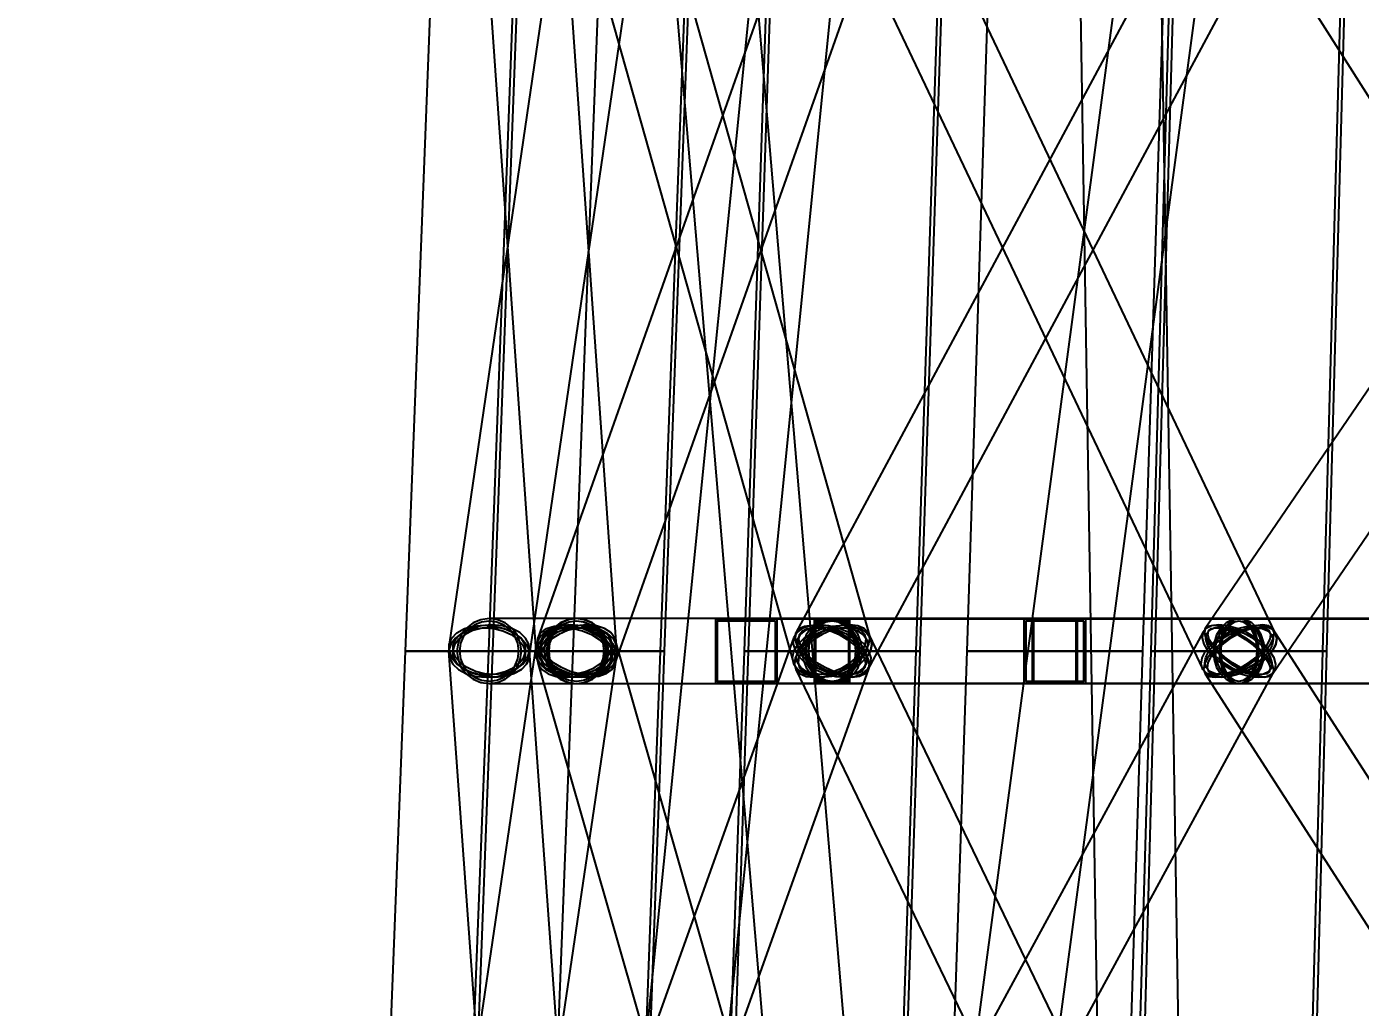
# Model space of a CAD drawing. Header units: millimetres. Extents: x -123812 to 252100, y -3000 to 639000.
# Drawn here: x -18891 to -10555, y 312773 to 318903 of the extents above; entities that cross this region are included whole.
import ezdxf

# ---------------------------------------------------------------- set-up
doc = ezdxf.new("R2010")
doc.units = ezdxf.units.MM
doc.layers.add('D-STR-DIM', color=7, linetype='Continuous', lineweight=13)
doc.layers.add('D-STR-STRC', color=7, linetype='Continuous', lineweight=25)
doc.styles.add('OpenSansCondensed-Light', font='OpenSansCondensed-Light.ttf')
doc.styles.add('TOWER_UNICODE', font='Arial Unicode.ttf')
doc.dimstyles.new('EZDXF', dxfattribs={"dimtxt": 0.25, "dimasz": 0.175, "dimexe": 0.375, "dimexo": 0.125, "dimgap": 0.1, "dimtad": 1, "dimlfac": 100, "dimzin": 12, "dimdsep": 46, "dimtxsty": 'OpenSansCondensed-Light', "dimblk": 'ARCHTICK', "dimcen": 2.5, "dimazin": 3, "dimtfac": 0.5, "dimtmove": 2, "dimatfit": 3})

# ---------------------------------------------------------------- blocks, each defined once
blk = doc.blocks.new('_ARCHTICK')
at = {"color": 0, "linetype": 'BYBLOCK', "const_width": 0.15}
blk.add_lwpolyline([(-0.5, -0.5), (0.5, 0.5)], dxfattribs=at)

msp = doc.modelspace()

# ---------------------------------------------------------------- linework, layer by layer
at = {"layer": 'D-STR-STRC'}
for points in [[(-15771.3, 299975.2), (-13266.9, 324975.2), (-13275.5, 324985.1), (-13300.7, 324996.1), (-13340.9, 325007.4), (-13393.2, 325018.1), (-13454.2, 325027.6), (-13519.6, 325035.2), (-13585, 325040.5), (-13646, 325042.9), (-13698.3, 325042.5), (-13738.5, 325039.1), (-13763.8, 325033.1), (-13772.4, 325024.8), (-16276.9, 300024.8)], [(-12710.3, 300021), (-14826.1, 325021), (-14834.7, 325029.3), (-14860, 325035.5), (-14900.2, 325039.4), (-14952.6, 325040.5), (-15013.7, 325038.9), (-15079.2, 325034.7), (-15144.7, 325028), (-15205.7, 325019.5), (-15258.2, 325009.6), (-15298.4, 324999.1), (-15323.7, 324988.7), (-15332.3, 324979), (-13216.5, 299979)], [(-14132.5, 299966.7), (-10786.9, 324966.7), (-10795.5, 324975), (-10820.7, 324985), (-10860.7, 324996), (-10912.8, 325007.3), (-10973.6, 325018.1), (-11038.7, 325027.6), (-11103.9, 325035.3), (-11164.6, 325040.6), (-11216.8, 325043.1), (-11256.8, 325042.6), (-11281.9, 325039.3), (-11290.5, 325033.3), (-14636.1, 300033.3)], [(-11485.4, 300004), (-11893.2, 325004), (-11901.8, 325016), (-11927.2, 325027), (-11967.6, 325036.1), (-12020.2, 325042.7), (-12081.4, 325046.5), (-12147.2, 325047), (-12212.9, 325044.4), (-12274.1, 325038.7), (-12326.7, 325030.4), (-12367.1, 325020.1), (-12392.5, 325008.3), (-12401.1, 324996), (-11993.3, 299996)], [(-11402.6, 320114.8), (-14082.7, 315114.8), (-14087.5, 315081.2), (-14076.5, 315042), (-14050.5, 315000), (-14011.3, 314958), (-13961.5, 314918.8), (-13904.6, 314885.2), (-13844.4, 314859.4), (-13785, 314843.2), (-13730.4, 314837.6), (-13684.5, 314843.2), (-13650.2, 314859.4), (-13630.1, 314885.2), (-10949.9, 319885.2)], [(-13914.3, 319885.2), (-11540, 314885.2), (-11514.6, 314859.4), (-11475.5, 314843.2), (-11425.3, 314837.6), (-11367.5, 314843.2), (-11306.1, 314859.4), (-11245.2, 314885.2), (-11189, 314918.8), (-11141.2, 314958), (-11105.2, 315000), (-11083.5, 315042), (-11077.4, 315081.2), (-11087.4, 315114.8), (-13461.7, 320114.8)], [(-8114.2, 320140.6), (-11525.1, 315140.6), (-11529.7, 315114.8), (-11519.5, 315081.2), (-11495.4, 315042), (-11458.8, 315000), (-11412.4, 314958), (-11359.2, 314918.8), (-11303, 314885.2), (-11247.4, 314859.4), (-11196.4, 314843.2), (-11153.4, 314837.6), (-11121.3, 314843.2), (-11102.3, 314859.4), (-7691.4, 319859.4)], [(-11387.4, 319859.4), (-8211.2, 314859.4), (-8186.6, 314843.2), (-8149.3, 314837.6), (-8101.8, 314843.2), (-8047.4, 314859.4), (-7989.7, 314885.2), (-7932.8, 314918.8), (-7880.4, 314958), (-7836.2, 315000), (-7803.1, 315042), (-7783.5, 315081.2), (-7778.6, 315114.8), (-7788.8, 315140.6), (-10965, 320140.6)], [(-15517.4, 320042), (-16250.4, 315042), (-16250, 315000), (-16232.6, 314958), (-16199.3, 314918.8), (-16152.4, 314885.2), (-16095.2, 314859.4), (-16031.4, 314843.2), (-15965.5, 314837.6), (-15902, 314843.2), (-15845.2, 314859.4), (-15798.8, 314885.2), (-15766.3, 314918.8), (-15749.6, 314958), (-15016.6, 319958)], [(-13928.6, 320081.2), (-15695.4, 315081.2), (-15698.4, 315042), (-15684.7, 315000), (-15655.4, 314958), (-15612.4, 314918.8), (-15558.7, 314885.2), (-15497.8, 314859.4), (-15434.1, 314843.2), (-15371.8, 314837.6), (-15315.1, 314843.2), (-15267.9, 314859.4), (-15233.5, 314885.2), (-15214.2, 314918.8), (-13447.4, 319918.8)], [(-15507.1, 319918.8), (-14096.5, 314918.8), (-14072.2, 314885.2), (-14033.3, 314859.4), (-13982.3, 314843.2), (-13922.7, 314837.6), (-13858.6, 314843.2), (-13794.4, 314859.4), (-13734.3, 314885.2), (-13682.6, 314918.8), (-13642.8, 314958), (-13617.5, 315000), (-13608.5, 315042), (-13616.3, 315081.2), (-15026.9, 320081.2)], [(-16058.6, 320000), (-15707.9, 315000), (-15703.5, 314958), (-15682.2, 314918.8), (-15645.4, 314885.2), (-15595.6, 314859.4), (-15536.2, 314843.2), (-15471.3, 314837.6), (-15405.2, 314843.2), (-15342.5, 314859.4), (-15287.5, 314885.2), (-15243.9, 314918.8), (-15214.6, 314958), (-15201.7, 315000), (-15552.5, 320000)], [(-8000, 315203.2), (-11313.7, 315203.2), (-11345.7, 315196.3), (-11375.6, 315176), (-11401.2, 315143.7), (-11420.8, 315101.6), (-11433.2, 315052.6), (-11437.4, 315000), (-11433.2, 314947.4), (-11420.8, 314898.4), (-11401.2, 314856.3), (-11375.6, 314824), (-11345.7, 314803.7), (-11313.7, 314796.8), (-8000, 314796.8)], [(-8000, 315203.2), (-11313.7, 315203.2), (-11345.7, 315196.3), (-11375.6, 315176), (-11401.2, 315143.7), (-11420.8, 315101.6), (-11433.2, 315052.6), (-11437.4, 315000), (-11433.2, 314947.4), (-11420.8, 314898.4), (-11401.2, 314856.3), (-11375.6, 314824), (-11345.7, 314803.7), (-11313.7, 314796.8), (-8000, 314796.8)], [(-15943.4, 309957.7), (-15204.4, 314957.7), (-15204.8, 315000), (-15222.1, 315042.3), (-15255.3, 315081.7), (-15302.2, 315115.6), (-15359.4, 315141.6), (-15423.1, 315157.9), (-15489, 315163.5), (-15552.5, 315157.9), (-15609.4, 315141.6), (-15655.8, 315115.6), (-15688.4, 315081.7), (-15705.2, 315042.3), (-16444.1, 310042.3)], [(-15388, 310000), (-15746.9, 315000), (-15751.3, 315042.3), (-15772.5, 315081.7), (-15809.3, 315115.6), (-15859.1, 315141.6), (-15918.5, 315157.9), (-15983.4, 315163.5), (-16049.5, 315157.9), (-16112.2, 315141.6), (-16167.2, 315115.6), (-16210.9, 315081.7), (-16240.2, 315042.3), (-16253.1, 315000), (-15894.2, 310000)], [(-15402.8, 309918.2), (-13616, 314918.2), (-13612.9, 314957.7), (-13626.5, 315000), (-13655.7, 315042.3), (-13698.6, 315081.8), (-13752.2, 315115.6), (-13813, 315141.6), (-13876.7, 315157.9), (-13939, 315163.5), (-13995.7, 315157.9), (-14042.9, 315141.6), (-14077.4, 315115.6), (-14096.8, 315081.8), (-15883.7, 310081.8)], [(-13783, 310081.8), (-15214.9, 315081.8), (-15239.1, 315115.6), (-15278.1, 315141.6), (-15329.1, 315157.9), (-15388.6, 315163.5), (-15452.7, 315157.9), (-15516.9, 315141.6), (-15576.9, 315115.6), (-15628.6, 315081.8), (-15668.4, 315042.3), (-15693.6, 315000), (-15702.6, 314957.7), (-15694.7, 314918.2), (-14262.8, 309918.2)], [(-13801.3, 309884.4), (-11087.8, 314884.4), (-11082.9, 314918.2), (-11093.8, 314957.7), (-11119.6, 315000), (-11158.7, 315042.3), (-11208.3, 315081.8), (-11265.1, 315115.6), (-11325.2, 315141.6), (-11384.6, 315158), (-11439.1, 315163.5), (-11485, 315158), (-11519.3, 315141.6), (-11539.6, 315115.6), (-14253.1, 310115.6)], [(-11223.4, 310115.6), (-13630.5, 315115.6), (-13655.9, 315141.6), (-13695.1, 315158), (-13745.2, 315163.5), (-13802.9, 315158), (-13864.3, 315141.6), (-13925.1, 315115.6), (-13981.2, 315081.8), (-14028.8, 315042.3), (-14064.7, 315000), (-14086.4, 314957.7), (-14092.4, 314918.2), (-14082.3, 314884.4), (-11675.3, 309884.4)], [(-7885.3, 310141.6), (-11103.2, 315141.6), (-11127.8, 315158), (-11165.1, 315163.5), (-11212.5, 315158), (-11266.8, 315141.6), (-11324.3, 315115.6), (-11381.1, 315081.8), (-11433.3, 315042.3), (-11477.4, 315000), (-11510.3, 314957.7), (-11529.8, 314918.2), (-11534.5, 314884.4), (-11524.2, 314858.4), (-8306.3, 309858.4)]]:
    msp.add_lwpolyline(points, dxfattribs=at)
for points in [[(-16525.1, 315000), (-15474.9, 315000), (-15280.9, 320000), (-16330.2, 320000)], [(-16004.8, 315000), (-14904.8, 315000), (-14718.1, 320000), (-15815.8, 320000)], [(-15979.9, 315000), (-14929.7, 315000), (-14742.4, 320000), (-15791.6, 320000)], [(-14406.4, 315000), (-13306.4, 315000), (-13139.2, 320000), (-14236.9, 320000)], [(-14381.5, 315000), (-13331.3, 315000), (-13163.4, 320000), (-14212.6, 320000)], [(-13014.6, 315000), (-11914.6, 315000), (-11757, 320000), (-12854.7, 320000)], [(-11863.7, 315000), (-10763.7, 315000), (-10627.4, 320000), (-11725.1, 320000)], [(-11838.8, 315000), (-10788.6, 315000), (-10651.6, 320000), (-11700.8, 320000)], [(-16201.5, 315000), (-16194.6, 314947.4), (-16174.5, 314898.4), (-16142.5, 314856.3), (-16100.7, 314824), (-16052.1, 314803.7), (-16000, 314796.8), (-15454.8, 314796.8), (-15402.7, 314803.7), (-15354.1, 314824), (-15312.4, 314856.3), (-15280.3, 314898.4), (-15260.2, 314947.4), (-15253.4, 315000), (-15260.2, 315052.6), (-15280.3, 315101.6), (-15312.4, 315143.7), (-15354.1, 315176), (-15402.7, 315196.3), (-15454.8, 315203.2), (-16000, 315203.2), (-16052.1, 315196.3), (-16100.7, 315176), (-16142.5, 315143.7), (-16174.5, 315101.6), (-16194.6, 315052.6)], [(-16201.5, 315000), (-16194.6, 314947.4), (-16174.5, 314898.4), (-16142.5, 314856.3), (-16100.7, 314824), (-16052.1, 314803.7), (-16000, 314796.8), (-15947.9, 314803.7), (-15899.3, 314824), (-15857.5, 314856.3), (-15825.5, 314898.4), (-15805.4, 314947.4), (-15798.5, 315000), (-15805.4, 315052.6), (-15825.5, 315101.6), (-15857.5, 315143.7), (-15899.3, 315176), (-15947.9, 315196.3), (-16000, 315203.2), (-16052.1, 315196.3), (-16100.7, 315176), (-16142.5, 315143.7), (-16174.5, 315101.6), (-16194.6, 315052.6)], [(-16201.5, 315000), (-16194.6, 314947.4), (-16174.5, 314898.4), (-16142.5, 314856.3), (-16100.7, 314824), (-16052.1, 314803.7), (-16000, 314796.8), (-15454.8, 314796.8), (-15402.7, 314803.7), (-15354.1, 314824), (-15312.4, 314856.3), (-15280.3, 314898.4), (-15260.2, 314947.4), (-15253.4, 315000), (-15260.2, 315052.6), (-15280.3, 315101.6), (-15312.4, 315143.7), (-15354.1, 315176), (-15402.7, 315196.3), (-15454.8, 315203.2), (-16000, 315203.2), (-16052.1, 315196.3), (-16100.7, 315176), (-16142.5, 315143.7), (-16174.5, 315101.6), (-16194.6, 315052.6)], [(-16201.5, 315000), (-16194.6, 314947.4), (-16174.5, 314898.4), (-16142.5, 314856.3), (-16100.7, 314824), (-16052.1, 314803.7), (-16000, 314796.8), (-15947.9, 314803.7), (-15899.3, 314824), (-15857.5, 314856.3), (-15825.5, 314898.4), (-15805.4, 314947.4), (-15798.5, 315000), (-15805.4, 315052.6), (-15825.5, 315101.6), (-15857.5, 315143.7), (-15899.3, 315176), (-15947.9, 315196.3), (-16000, 315203.2), (-16052.1, 315196.3), (-16100.7, 315176), (-16142.5, 315143.7), (-16174.5, 315101.6), (-16194.6, 315052.6)], [(-16185.6, 315000), (-16179.3, 314951.5), (-16160.7, 314906.4), (-16131.2, 314867.6), (-16092.8, 314837.9), (-16048, 314819.2), (-16000, 314812.8), (-15952, 314819.2), (-15907.2, 314837.9), (-15868.8, 314867.6), (-15839.3, 314906.4), (-15820.7, 314951.5), (-15814.4, 315000), (-15820.7, 315048.5), (-15839.3, 315093.6), (-15868.8, 315132.4), (-15907.2, 315162.1), (-15952, 315180.8), (-16000, 315187.2), (-16048, 315180.8), (-16092.8, 315162.1), (-16131.2, 315132.4), (-16160.7, 315093.6), (-16179.3, 315048.5)], [(-16185.6, 315000), (-16179.3, 314951.5), (-16160.7, 314906.4), (-16131.2, 314867.6), (-16092.8, 314837.9), (-16048, 314819.2), (-16000, 314812.8), (-15952, 314819.2), (-15907.2, 314837.9), (-15868.8, 314867.6), (-15839.3, 314906.4), (-15820.7, 314951.5), (-15814.4, 315000), (-15820.7, 315048.5), (-15839.3, 315093.6), (-15868.8, 315132.4), (-15907.2, 315162.1), (-15952, 315180.8), (-16000, 315187.2), (-16048, 315180.8), (-16092.8, 315162.1), (-16131.2, 315132.4), (-16160.7, 315093.6), (-16179.3, 315048.5)], [(-15656.3, 315000), (-15649.4, 314947.4), (-15629.3, 314898.4), (-15597.3, 314856.3), (-15555.5, 314824), (-15507, 314803.7), (-15454.8, 314796.8), (-15402.7, 314803.7), (-15354.1, 314824), (-15312.4, 314856.3), (-15280.3, 314898.4), (-15260.2, 314947.4), (-15253.4, 315000), (-15260.2, 315052.6), (-15280.3, 315101.6), (-15312.4, 315143.7), (-15354.1, 315176), (-15402.7, 315196.3), (-15454.8, 315203.2), (-15507, 315196.3), (-15555.5, 315176), (-15597.3, 315143.7), (-15629.3, 315101.6), (-15649.4, 315052.6)], [(-15656.3, 315000), (-15649.4, 314947.4), (-15629.3, 314898.4), (-15597.3, 314856.3), (-15555.5, 314824), (-15507, 314803.7), (-15454.8, 314796.8), (-15402.7, 314803.7), (-15354.1, 314824), (-15312.4, 314856.3), (-15280.3, 314898.4), (-15260.2, 314947.4), (-15253.4, 315000), (-15260.2, 315052.6), (-15280.3, 315101.6), (-15312.4, 315143.7), (-15354.1, 315176), (-15402.7, 315196.3), (-15454.8, 315203.2), (-15507, 315196.3), (-15555.5, 315176), (-15597.3, 315143.7), (-15629.3, 315101.6), (-15649.4, 315052.6)], [(-15642.5, 315000), (-15636.1, 314947.4), (-15617.4, 314898.4), (-15587.6, 314856.3), (-15548.7, 314824), (-15503.4, 314803.7), (-15454.8, 314796.8), (-13856.4, 314796.8), (-13807.8, 314803.7), (-13762.5, 314824), (-13723.7, 314856.3), (-13693.8, 314898.4), (-13675.1, 314947.4), (-13668.7, 315000), (-13675.1, 315052.6), (-13693.8, 315101.6), (-13723.7, 315143.7), (-13762.5, 315176), (-13807.8, 315196.3), (-13856.4, 315203.2), (-15454.8, 315203.2), (-15503.4, 315196.3), (-15548.7, 315176), (-15587.6, 315143.7), (-15617.4, 315101.6), (-15636.1, 315052.6)], [(-15642.5, 315000), (-15636.1, 314947.4), (-15617.4, 314898.4), (-15587.6, 314856.3), (-15548.7, 314824), (-15503.4, 314803.7), (-15454.8, 314796.8), (-15406.2, 314803.7), (-15360.9, 314824), (-15322.1, 314856.3), (-15292.2, 314898.4), (-15273.5, 314947.4), (-15267.1, 315000), (-15273.5, 315052.6), (-15292.2, 315101.6), (-15322.1, 315143.7), (-15360.9, 315176), (-15406.2, 315196.3), (-15454.8, 315203.2), (-15503.4, 315196.3), (-15548.7, 315176), (-15587.6, 315143.7), (-15617.4, 315101.6), (-15636.1, 315052.6)], [(-15642.5, 315000), (-15636.1, 314947.4), (-15617.4, 314898.4), (-15587.6, 314856.3), (-15548.7, 314824), (-15503.4, 314803.7), (-15454.8, 314796.8), (-13856.4, 314796.8), (-13807.8, 314803.7), (-13762.5, 314824), (-13723.7, 314856.3), (-13693.8, 314898.4), (-13675.1, 314947.4), (-13668.7, 315000), (-13675.1, 315052.6), (-13693.8, 315101.6), (-13723.7, 315143.7), (-13762.5, 315176), (-13807.8, 315196.3), (-13856.4, 315203.2), (-15454.8, 315203.2), (-15503.4, 315196.3), (-15548.7, 315176), (-15587.6, 315143.7), (-15617.4, 315101.6), (-15636.1, 315052.6)], [(-15642.5, 315000), (-15636.1, 314947.4), (-15617.4, 314898.4), (-15587.6, 314856.3), (-15548.7, 314824), (-15503.4, 314803.7), (-15454.8, 314796.8), (-15406.2, 314803.7), (-15360.9, 314824), (-15322.1, 314856.3), (-15292.2, 314898.4), (-15273.5, 314947.4), (-15267.1, 315000), (-15273.5, 315052.6), (-15292.2, 315101.6), (-15322.1, 315143.7), (-15360.9, 315176), (-15406.2, 315196.3), (-15454.8, 315203.2), (-15503.4, 315196.3), (-15548.7, 315176), (-15587.6, 315143.7), (-15617.4, 315101.6), (-15636.1, 315052.6)], [(-15640.4, 315000), (-15634.1, 314951.5), (-15615.5, 314906.4), (-15586.1, 314867.6), (-15547.6, 314837.9), (-15502.8, 314819.2), (-15454.8, 314812.8), (-15406.8, 314819.2), (-15362, 314837.9), (-15323.6, 314867.6), (-15294.1, 314906.4), (-15275.5, 314951.5), (-15269.2, 315000), (-15275.5, 315048.5), (-15294.1, 315093.6), (-15323.6, 315132.4), (-15362, 315162.1), (-15406.8, 315180.8), (-15454.8, 315187.2), (-15502.8, 315180.8), (-15547.6, 315162.1), (-15586.1, 315132.4), (-15615.5, 315093.6), (-15634.1, 315048.5)], [(-15640.4, 315000), (-15634.1, 314951.5), (-15615.5, 314906.4), (-15586.1, 314867.6), (-15547.6, 314837.9), (-15502.8, 314819.2), (-15454.8, 314812.8), (-15406.8, 314819.2), (-15362, 314837.9), (-15323.6, 314867.6), (-15294.1, 314906.4), (-15275.5, 314951.5), (-15269.2, 315000), (-15275.5, 315048.5), (-15294.1, 315093.6), (-15323.6, 315132.4), (-15362, 315162.1), (-15406.8, 315180.8), (-15454.8, 315187.2), (-15502.8, 315180.8), (-15547.6, 315162.1), (-15586.1, 315132.4), (-15615.5, 315093.6), (-15634.1, 315048.5)], [(-15627.8, 315000), (-15621.9, 314951.5), (-15604.6, 314906.4), (-15577.1, 314867.6), (-15541.3, 314837.9), (-15499.6, 314819.2), (-15454.8, 314812.8), (-15410.1, 314819.2), (-15368.3, 314837.9), (-15332.5, 314867.6), (-15305, 314906.4), (-15287.8, 314951.5), (-15281.9, 315000), (-15287.8, 315048.5), (-15305, 315093.6), (-15332.5, 315132.4), (-15368.3, 315162.1), (-15410.1, 315180.8), (-15454.8, 315187.2), (-15499.6, 315180.8), (-15541.3, 315162.1), (-15577.1, 315132.4), (-15604.6, 315093.6), (-15621.9, 315048.5)], [(-15627.8, 315000), (-15621.9, 314951.5), (-15604.6, 314906.4), (-15577.1, 314867.6), (-15541.3, 314837.9), (-15499.6, 314819.2), (-15454.8, 314812.8), (-15410.1, 314819.2), (-15368.3, 314837.9), (-15332.5, 314867.6), (-15305, 314906.4), (-15287.8, 314951.5), (-15281.9, 315000), (-15287.8, 315048.5), (-15305, 315093.6), (-15332.5, 315132.4), (-15368.3, 315162.1), (-15410.1, 315180.8), (-15454.8, 315187.2), (-15499.6, 315180.8), (-15541.3, 315162.1), (-15577.1, 315132.4), (-15604.6, 315093.6), (-15621.9, 315048.5)], [(-14586, 314800), (-12271.4, 314800), (-12271.4, 315200), (-14586, 315200)], [(-14199.7, 315200), (-14586, 315200), (-14586, 314800), (-14199.7, 314800)], [(-14586, 314800), (-12271.4, 314800), (-12271.4, 315200), (-14586, 315200)], [(-14199.7, 315200), (-14586, 315200), (-14586, 314800), (-14199.7, 314800)], [(-14211.2, 315188), (-14574.4, 315188), (-14574.4, 314812), (-14211.2, 314812)], [(-14211.2, 315188), (-14574.4, 315188), (-14574.4, 314812), (-14211.2, 314812)], [(-14044.1, 315000), (-14037.7, 314947.4), (-14019, 314898.4), (-13989.2, 314856.3), (-13950.3, 314824), (-13905, 314803.7), (-13856.4, 314796.8), (-13807.8, 314803.7), (-13762.5, 314824), (-13723.7, 314856.3), (-13693.8, 314898.4), (-13675.1, 314947.4), (-13668.7, 315000), (-13675.1, 315052.6), (-13693.8, 315101.6), (-13723.7, 315143.7), (-13762.5, 315176), (-13807.8, 315196.3), (-13856.4, 315203.2), (-13905, 315196.3), (-13950.3, 315176), (-13989.2, 315143.7), (-14019, 315101.6), (-14037.7, 315052.6)], [(-14044.1, 315000), (-14037.7, 314947.4), (-14019, 314898.4), (-13989.2, 314856.3), (-13950.3, 314824), (-13905, 314803.7), (-13856.4, 314796.8), (-13807.8, 314803.7), (-13762.5, 314824), (-13723.7, 314856.3), (-13693.8, 314898.4), (-13675.1, 314947.4), (-13668.7, 315000), (-13675.1, 315052.6), (-13693.8, 315101.6), (-13723.7, 315143.7), (-13762.5, 315176), (-13807.8, 315196.3), (-13856.4, 315203.2), (-13905, 315196.3), (-13950.3, 315176), (-13989.2, 315143.7), (-14019, 315101.6), (-14037.7, 315052.6)], [(-14029.4, 315000), (-14023.5, 314951.5), (-14006.2, 314906.4), (-13978.7, 314867.6), (-13942.9, 314837.9), (-13901.2, 314819.2), (-13856.4, 314812.8), (-13811.6, 314819.2), (-13769.9, 314837.9), (-13734.1, 314867.6), (-13706.6, 314906.4), (-13689.3, 314951.5), (-13683.5, 315000), (-13689.3, 315048.5), (-13706.6, 315093.6), (-13734.1, 315132.4), (-13769.9, 315162.1), (-13811.6, 315180.8), (-13856.4, 315187.2), (-13901.2, 315180.8), (-13942.9, 315162.1), (-13978.7, 315132.4), (-14006.2, 315093.6), (-14023.5, 315048.5)], [(-14029.4, 315000), (-14023.5, 314951.5), (-14006.2, 314906.4), (-13978.7, 314867.6), (-13942.9, 314837.9), (-13901.2, 314819.2), (-13856.4, 314812.8), (-13811.6, 314819.2), (-13769.9, 314837.9), (-13734.1, 314867.6), (-13706.6, 314906.4), (-13689.3, 314951.5), (-13683.5, 315000), (-13689.3, 315048.5), (-13706.6, 315093.6), (-13734.1, 315132.4), (-13769.9, 315162.1), (-13811.6, 315180.8), (-13856.4, 315187.2), (-13901.2, 315180.8), (-13942.9, 315162.1), (-13978.7, 315132.4), (-14006.2, 315093.6), (-14023.5, 315048.5)], [(-14017.6, 315000), (-14012.1, 314947.4), (-13996, 314898.4), (-13970.4, 314856.3), (-13937, 314824), (-13898.1, 314803.7), (-13856.4, 314796.8), (-11313.7, 314796.8), (-11272, 314803.7), (-11233.1, 314824), (-11199.7, 314856.3), (-11174.1, 314898.4), (-11158, 314947.4), (-11152.5, 315000), (-11158, 315052.6), (-11174.1, 315101.6), (-11199.7, 315143.7), (-11233.1, 315176), (-11272, 315196.3), (-11313.7, 315203.2), (-13856.4, 315203.2), (-13898.1, 315196.3), (-13937, 315176), (-13970.4, 315143.7), (-13996, 315101.6), (-14012.1, 315052.6)], [(-14017.6, 315000), (-14012.1, 314947.4), (-13996, 314898.4), (-13970.4, 314856.3), (-13937, 314824), (-13898.1, 314803.7), (-13856.4, 314796.8), (-13814.7, 314803.7), (-13775.8, 314824), (-13742.4, 314856.3), (-13716.8, 314898.4), (-13700.7, 314947.4), (-13695.2, 315000), (-13700.7, 315052.6), (-13716.8, 315101.6), (-13742.4, 315143.7), (-13775.8, 315176), (-13814.7, 315196.3), (-13856.4, 315203.2), (-13898.1, 315196.3), (-13937, 315176), (-13970.4, 315143.7), (-13996, 315101.6), (-14012.1, 315052.6)], [(-14017.6, 315000), (-14012.1, 314947.4), (-13996, 314898.4), (-13970.4, 314856.3), (-13937, 314824), (-13898.1, 314803.7), (-13856.4, 314796.8), (-11313.7, 314796.8), (-11272, 314803.7), (-11233.1, 314824), (-11199.7, 314856.3), (-11174.1, 314898.4), (-11158, 314947.4), (-11152.5, 315000), (-11158, 315052.6), (-11174.1, 315101.6), (-11199.7, 315143.7), (-11233.1, 315176), (-11272, 315196.3), (-11313.7, 315203.2), (-13856.4, 315203.2), (-13898.1, 315196.3), (-13937, 315176), (-13970.4, 315143.7), (-13996, 315101.6), (-14012.1, 315052.6)], [(-14017.6, 315000), (-14012.1, 314947.4), (-13996, 314898.4), (-13970.4, 314856.3), (-13937, 314824), (-13898.1, 314803.7), (-13856.4, 314796.8), (-13814.7, 314803.7), (-13775.8, 314824), (-13742.4, 314856.3), (-13716.8, 314898.4), (-13700.7, 314947.4), (-13695.2, 315000), (-13700.7, 315052.6), (-13716.8, 315101.6), (-13742.4, 315143.7), (-13775.8, 315176), (-13814.7, 315196.3), (-13856.4, 315203.2), (-13898.1, 315196.3), (-13937, 315176), (-13970.4, 315143.7), (-13996, 315101.6), (-14012.1, 315052.6)], [(-14004.9, 315000), (-13999.9, 314951.5), (-13985, 314906.4), (-13961.4, 314867.6), (-13930.7, 314837.9), (-13894.8, 314819.2), (-13856.4, 314812.8), (-13818, 314819.2), (-13782.1, 314837.9), (-13751.4, 314867.6), (-13727.8, 314906.4), (-13713, 314951.5), (-13707.9, 315000), (-13713, 315048.5), (-13727.8, 315093.6), (-13751.4, 315132.4), (-13782.1, 315162.1), (-13818, 315180.8), (-13856.4, 315187.2), (-13894.8, 315180.8), (-13930.7, 315162.1), (-13961.4, 315132.4), (-13985, 315093.6), (-13999.9, 315048.5)], [(-14004.9, 315000), (-13999.9, 314951.5), (-13985, 314906.4), (-13961.4, 314867.6), (-13930.7, 314837.9), (-13894.8, 314819.2), (-13856.4, 314812.8), (-13818, 314819.2), (-13782.1, 314837.9), (-13751.4, 314867.6), (-13727.8, 314906.4), (-13713, 314951.5), (-13707.9, 315000), (-13713, 315048.5), (-13727.8, 315093.6), (-13751.4, 315132.4), (-13782.1, 315162.1), (-13818, 315180.8), (-13856.4, 315187.2), (-13894.8, 315180.8), (-13930.7, 315162.1), (-13961.4, 315132.4), (-13985, 315093.6), (-13999.9, 315048.5)], [(-13967.8, 314800), (-7085.1, 314800), (-7085.1, 315200), (-13967.8, 315200)], [(-13745, 315200), (-13967.8, 315200), (-13967.8, 314800), (-13745, 314800)], [(-13751.7, 315188), (-13961.1, 315188), (-13961.1, 314812), (-13751.7, 314812)], [(-12271.4, 315200), (-12657.8, 315200), (-12657.8, 314800), (-12271.4, 314800)], [(-12271.4, 315200), (-12657.8, 315200), (-12657.8, 314800), (-12271.4, 314800)], [(-12283, 315188), (-12646.2, 315188), (-12646.2, 314812), (-12283, 314812)], [(-12283, 315188), (-12646.2, 315188), (-12646.2, 314812), (-12283, 314812)], [(-12606, 314800), (-7055, 314800), (-7055, 315200), (-12606, 315200)], [(-12323.1, 315200), (-12606, 315200), (-12606, 314800), (-12323.1, 314800)], [(-12606, 314800), (-7055, 314800), (-7055, 315200), (-12606, 315200)], [(-12323.1, 315200), (-12606, 315200), (-12606, 314800), (-12323.1, 314800)], [(-12331.6, 315188), (-12597.5, 315188), (-12597.5, 314812), (-12331.6, 314812)], [(-12331.6, 315188), (-12597.5, 315188), (-12597.5, 314812), (-12331.6, 314812)], [(-11474.9, 315000), (-11469.4, 314947.4), (-11453.3, 314898.4), (-11427.7, 314856.3), (-11394.3, 314824), (-11355.4, 314803.7), (-11313.7, 314796.8), (-11272, 314803.7), (-11233.1, 314824), (-11199.7, 314856.3), (-11174.1, 314898.4), (-11158, 314947.4), (-11152.5, 315000), (-11158, 315052.6), (-11174.1, 315101.6), (-11199.7, 315143.7), (-11233.1, 315176), (-11272, 315196.3), (-11313.7, 315203.2), (-11355.4, 315196.3), (-11394.3, 315176), (-11427.7, 315143.7), (-11453.3, 315101.6), (-11469.4, 315052.6)], [(-11474.9, 315000), (-11469.4, 314947.4), (-11453.3, 314898.4), (-11427.7, 314856.3), (-11394.3, 314824), (-11355.4, 314803.7), (-11313.7, 314796.8), (-11272, 314803.7), (-11233.1, 314824), (-11199.7, 314856.3), (-11174.1, 314898.4), (-11158, 314947.4), (-11152.5, 315000), (-11158, 315052.6), (-11174.1, 315101.6), (-11199.7, 315143.7), (-11233.1, 315176), (-11272, 315196.3), (-11313.7, 315203.2), (-11355.4, 315196.3), (-11394.3, 315176), (-11427.7, 315143.7), (-11453.3, 315101.6), (-11469.4, 315052.6)], [(-11462.2, 315000), (-11457.2, 314951.5), (-11442.3, 314906.4), (-11418.7, 314867.6), (-11388, 314837.9), (-11352.1, 314819.2), (-11313.7, 314812.8), (-11275.3, 314819.2), (-11239.5, 314837.9), (-11208.7, 314867.6), (-11185.1, 314906.4), (-11170.3, 314951.5), (-11165.2, 315000), (-11170.3, 315048.5), (-11185.1, 315093.6), (-11208.7, 315132.4), (-11239.5, 315162.1), (-11275.3, 315180.8), (-11313.7, 315187.2), (-11352.1, 315180.8), (-11388, 315162.1), (-11418.7, 315132.4), (-11442.3, 315093.6), (-11457.2, 315048.5)], [(-11462.2, 315000), (-11457.2, 314951.5), (-11442.3, 314906.4), (-11418.7, 314867.6), (-11388, 314837.9), (-11352.1, 314819.2), (-11313.7, 314812.8), (-11275.3, 314819.2), (-11239.5, 314837.9), (-11208.7, 314867.6), (-11185.1, 314906.4), (-11170.3, 314951.5), (-11165.2, 315000), (-11170.3, 315048.5), (-11185.1, 315093.6), (-11208.7, 315132.4), (-11239.5, 315162.1), (-11275.3, 315180.8), (-11313.7, 315187.2), (-11352.1, 315180.8), (-11388, 315162.1), (-11418.7, 315132.4), (-11442.3, 315093.6), (-11457.2, 315048.5)], [(-11437.4, 315000), (-11433.2, 314947.4), (-11420.8, 314898.4), (-11401.2, 314856.3), (-11375.6, 314824), (-11345.7, 314803.7), (-11313.7, 314796.8), (-11281.7, 314803.7), (-11251.9, 314824), (-11226.2, 314856.3), (-11206.6, 314898.4), (-11194.2, 314947.4), (-11190, 315000), (-11194.2, 315052.6), (-11206.6, 315101.6), (-11226.2, 315143.7), (-11251.9, 315176), (-11281.7, 315196.3), (-11313.7, 315203.2), (-11345.7, 315196.3), (-11375.6, 315176), (-11401.2, 315143.7), (-11420.8, 315101.6), (-11433.2, 315052.6)], [(-11437.4, 315000), (-11433.2, 314947.4), (-11420.8, 314898.4), (-11401.2, 314856.3), (-11375.6, 314824), (-11345.7, 314803.7), (-11313.7, 314796.8), (-11281.7, 314803.7), (-11251.9, 314824), (-11226.2, 314856.3), (-11206.6, 314898.4), (-11194.2, 314947.4), (-11190, 315000), (-11194.2, 315052.6), (-11206.6, 315101.6), (-11226.2, 315143.7), (-11251.9, 315176), (-11281.7, 315196.3), (-11313.7, 315203.2), (-11345.7, 315196.3), (-11375.6, 315176), (-11401.2, 315143.7), (-11420.8, 315101.6), (-11433.2, 315052.6)], [(-11427.7, 315000), (-11423.8, 314951.5), (-11412.4, 314906.4), (-11394.3, 314867.6), (-11370.7, 314837.9), (-11343.2, 314819.2), (-11313.7, 314812.8), (-11284.2, 314819.2), (-11256.7, 314837.9), (-11233.1, 314867.6), (-11215, 314906.4), (-11203.6, 314951.5), (-11199.7, 315000), (-11203.6, 315048.5), (-11215, 315093.6), (-11233.1, 315132.4), (-11256.7, 315162.1), (-11284.2, 315180.8), (-11313.7, 315187.2), (-11343.2, 315180.8), (-11370.7, 315162.1), (-11394.3, 315132.4), (-11412.4, 315093.6), (-11423.8, 315048.5)], [(-11427.7, 315000), (-11423.8, 314951.5), (-11412.4, 314906.4), (-11394.3, 314867.6), (-11370.7, 314837.9), (-11343.2, 314819.2), (-11313.7, 314812.8), (-11284.2, 314819.2), (-11256.7, 314837.9), (-11233.1, 314867.6), (-11215, 314906.4), (-11203.6, 314951.5), (-11199.7, 315000), (-11203.6, 315048.5), (-11215, 315093.6), (-11233.1, 315132.4), (-11256.7, 315162.1), (-11284.2, 315180.8), (-11313.7, 315187.2), (-11343.2, 315180.8), (-11370.7, 315162.1), (-11394.3, 315132.4), (-11412.4, 315093.6), (-11423.8, 315048.5)], [(-16253.1, 315000), (-16248.7, 314957.7), (-16227.5, 314918.3), (-16190.7, 314884.4), (-16140.9, 314858.4), (-16081.5, 314842.1), (-16016.6, 314836.5), (-15950.5, 314842.1), (-15887.8, 314858.4), (-15832.8, 314884.4), (-15789.1, 314918.3), (-15759.8, 314957.7), (-15746.9, 315000), (-15751.3, 315042.3), (-15772.5, 315081.7), (-15809.3, 315115.6), (-15859.1, 315141.6), (-15918.5, 315157.9), (-15983.4, 315163.5), (-16049.5, 315157.9), (-16112.2, 315141.6), (-16167.2, 315115.6), (-16210.9, 315081.7), (-16240.2, 315042.3)], [(-15750, 315000), (-15749.6, 314958), (-15766.3, 314918.8), (-15798.8, 314885.2), (-15845.2, 314859.4), (-15902, 314843.2), (-15965.5, 314837.6), (-16031.4, 314843.2), (-16095.2, 314859.4), (-16152.4, 314885.2), (-16199.3, 314918.8), (-16232.6, 314958), (-16250, 315000), (-16250.4, 315042), (-16233.7, 315081.2), (-16201.2, 315114.8), (-16154.8, 315140.6), (-16098, 315156.8), (-16034.5, 315162.4), (-15968.6, 315156.8), (-15904.8, 315140.6), (-15847.6, 315114.8), (-15800.7, 315081.2), (-15767.4, 315042)], [(-16228.2, 315000), (-16224.3, 314961.8), (-16205.1, 314926.3), (-16171.9, 314895.8), (-16127, 314872.3), (-16073.5, 314857.6), (-16015, 314852.6), (-15955.4, 314857.6), (-15898.9, 314872.3), (-15849.2, 314895.8), (-15809.9, 314926.3), (-15783.5, 314961.8), (-15771.8, 315000), (-15775.7, 315038.2), (-15794.9, 315073.7), (-15828.1, 315104.2), (-15873, 315127.7), (-15926.5, 315142.4), (-15985, 315147.4), (-16044.6, 315142.4), (-16101.1, 315127.7), (-16150.8, 315104.2), (-16190.1, 315073.7), (-16216.5, 315038.2)], [(-15774.6, 315000), (-15774.2, 314962.1), (-15789.3, 314926.8), (-15818.6, 314896.5), (-15860.4, 314873.2), (-15911.7, 314858.6), (-15968.9, 314853.6), (-16028.3, 314858.6), (-16085.8, 314873.2), (-16137.4, 314896.5), (-16179.7, 314926.8), (-16209.7, 314962.1), (-16225.4, 315000), (-16225.8, 315037.9), (-16210.7, 315073.2), (-16181.4, 315103.5), (-16139.6, 315126.8), (-16088.3, 315141.4), (-16031.1, 315146.4), (-15971.7, 315141.4), (-15914.2, 315126.8), (-15862.6, 315103.5), (-15820.3, 315073.2), (-15790.3, 315037.9)], [(-15201.7, 315000), (-15214.6, 314958), (-15243.9, 314918.8), (-15287.5, 314885.2), (-15342.5, 314859.4), (-15405.2, 314843.2), (-15471.3, 314837.6), (-15536.2, 314843.2), (-15595.6, 314859.4), (-15645.4, 314885.2), (-15682.2, 314918.8), (-15703.5, 314958), (-15707.9, 315000), (-15695, 315042), (-15665.8, 315081.2), (-15622.1, 315114.8), (-15567.1, 315140.6), (-15504.4, 315156.8), (-15438.3, 315162.4), (-15373.4, 315156.8), (-15314, 315140.6), (-15264.2, 315114.8), (-15227.4, 315081.2), (-15206.1, 315042)], [(-15704.9, 315000), (-15687.5, 314957.7), (-15654.3, 314918.3), (-15607.5, 314884.4), (-15550.3, 314858.4), (-15486.5, 314842.1), (-15420.7, 314836.5), (-15357.1, 314842.1), (-15300.2, 314858.4), (-15253.9, 314884.4), (-15221.2, 314918.3), (-15204.4, 314957.7), (-15204.8, 315000), (-15222.1, 315042.3), (-15255.3, 315081.7), (-15302.2, 315115.6), (-15359.4, 315141.6), (-15423.1, 315157.9), (-15489, 315163.5), (-15552.5, 315157.9), (-15609.4, 315141.6), (-15655.8, 315115.6), (-15688.4, 315081.7), (-15705.2, 315042.3)], [(-15693.6, 315000), (-15702.6, 314957.7), (-15694.7, 314918.2), (-15670.5, 314884.4), (-15631.5, 314858.4), (-15580.5, 314842.1), (-15521, 314836.5), (-15456.9, 314842.1), (-15392.7, 314858.4), (-15332.7, 314884.4), (-15281.1, 314918.2), (-15241.2, 314957.7), (-15216, 315000), (-15207, 315042.3), (-15214.9, 315081.8), (-15239.1, 315115.6), (-15278.1, 315141.6), (-15329.1, 315157.9), (-15388.6, 315163.5), (-15452.7, 315157.9), (-15516.9, 315141.6), (-15576.9, 315115.6), (-15628.6, 315081.8), (-15668.4, 315042.3)], [(-15224.9, 315000), (-15211.3, 314958), (-15214.2, 314918.8), (-15233.5, 314885.2), (-15267.9, 314859.4), (-15315.1, 314843.2), (-15371.8, 314837.6), (-15434.1, 314843.2), (-15497.8, 314859.4), (-15558.7, 314885.2), (-15612.4, 314918.8), (-15655.4, 314958), (-15684.7, 315000), (-15698.4, 315042), (-15695.4, 315081.2), (-15676.1, 315114.8), (-15641.7, 315140.6), (-15594.5, 315156.8), (-15537.9, 315162.4), (-15475.5, 315156.8), (-15411.8, 315140.6), (-15351, 315114.8), (-15297.2, 315081.2), (-15254.2, 315042)], [(-15226.6, 315000), (-15238.3, 314962.1), (-15264.6, 314926.8), (-15304, 314896.5), (-15353.6, 314873.2), (-15410.1, 314858.6), (-15469.7, 314853.6), (-15528.2, 314858.6), (-15581.8, 314873.2), (-15626.7, 314896.5), (-15659.9, 314926.8), (-15679.1, 314962.1), (-15683, 315000), (-15671.4, 315037.9), (-15645, 315073.2), (-15605.7, 315103.5), (-15556, 315126.8), (-15499.5, 315141.4), (-15440, 315146.4), (-15381.4, 315141.4), (-15327.9, 315126.8), (-15283, 315103.5), (-15249.8, 315073.2), (-15230.6, 315037.9)], [(-15680.3, 315000), (-15664.6, 314961.9), (-15634.6, 314926.3), (-15592.4, 314895.8), (-15540.9, 314872.3), (-15483.4, 314857.6), (-15424, 314852.6), (-15366.7, 314857.6), (-15315.4, 314872.3), (-15273.6, 314895.8), (-15244.2, 314926.3), (-15229.1, 314961.9), (-15229.4, 315000), (-15245, 315038.1), (-15275, 315073.7), (-15317.2, 315104.2), (-15368.8, 315127.7), (-15426.2, 315142.4), (-15485.6, 315147.4), (-15542.9, 315142.4), (-15594.2, 315127.7), (-15636, 315104.2), (-15665.4, 315073.7), (-15680.5, 315038.1)], [(-15670.1, 315000), (-15678.2, 314961.8), (-15671.1, 314926.3), (-15649.3, 314895.8), (-15614.1, 314872.3), (-15568.2, 314857.6), (-15514.5, 314852.6), (-15456.7, 314857.6), (-15398.8, 314872.3), (-15344.7, 314895.8), (-15298.2, 314926.3), (-15262.3, 314961.8), (-15239.5, 315000), (-15231.4, 315038.2), (-15238.5, 315073.7), (-15260.4, 315104.2), (-15295.5, 315127.7), (-15341.5, 315142.4), (-15395.2, 315147.4), (-15452.9, 315142.4), (-15510.8, 315127.7), (-15564.9, 315104.2), (-15611.5, 315073.7), (-15647.4, 315038.2)], [(-15247.5, 315000), (-15235.2, 314962.1), (-15237.9, 314926.8), (-15255.3, 314896.5), (-15286.3, 314873.2), (-15328.8, 314858.6), (-15379.9, 314853.6), (-15436.1, 314858.6), (-15493.6, 314873.2), (-15548.4, 314896.5), (-15596.9, 314926.8), (-15635.6, 314962.1), (-15662.1, 315000), (-15674.4, 315037.9), (-15671.8, 315073.2), (-15654.3, 315103.5), (-15623.3, 315126.8), (-15580.8, 315141.4), (-15529.7, 315146.4), (-15473.5, 315141.4), (-15416, 315126.8), (-15361.2, 315103.5), (-15312.7, 315073.2), (-15274, 315037.9)], [(-13617.5, 315000), (-13642.8, 314958), (-13682.6, 314918.8), (-13734.3, 314885.2), (-13794.4, 314859.4), (-13858.6, 314843.2), (-13922.7, 314837.6), (-13982.3, 314843.2), (-14033.3, 314859.4), (-14072.2, 314885.2), (-14096.5, 314918.8), (-14104.3, 314958), (-14095.3, 315000), (-14070, 315042), (-14030.2, 315081.2), (-13978.5, 315114.8), (-13918.5, 315140.6), (-13854.2, 315156.8), (-13790.1, 315162.4), (-13730.5, 315156.8), (-13679.5, 315140.6), (-13640.6, 315114.8), (-13616.3, 315081.2), (-13608.5, 315042)], [(-14086.3, 315000), (-14057.1, 314957.7), (-14014.2, 314918.2), (-13960.6, 314884.4), (-13899.9, 314858.4), (-13836.1, 314842.1), (-13773.8, 314836.5), (-13717.1, 314842.1), (-13669.9, 314858.4), (-13635.4, 314884.4), (-13616, 314918.2), (-13612.9, 314957.7), (-13626.5, 315000), (-13655.7, 315042.3), (-13698.6, 315081.8), (-13752.2, 315115.6), (-13813, 315141.6), (-13876.7, 315157.9), (-13939, 315163.5), (-13995.7, 315157.9), (-14042.9, 315141.6), (-14077.4, 315115.6), (-14096.8, 315081.8), (-14099.9, 315042.3)], [(-14064.7, 315000), (-14086.4, 314957.7), (-14092.4, 314918.2), (-14082.3, 314884.4), (-14056.9, 314858.4), (-14017.7, 314842), (-13967.6, 314836.5), (-13909.9, 314842), (-13848.5, 314858.4), (-13787.7, 314884.4), (-13731.6, 314918.2), (-13684, 314957.7), (-13648.1, 315000), (-13626.4, 315042.3), (-13620.4, 315081.8), (-13630.5, 315115.6), (-13655.9, 315141.6), (-13695.1, 315158), (-13745.2, 315163.5), (-13802.9, 315158), (-13864.3, 315141.6), (-13925.1, 315115.6), (-13981.2, 315081.8), (-14028.8, 315042.3)], [(-13662.3, 315000), (-13636.3, 314958), (-13625.3, 314918.8), (-13630.1, 314885.2), (-13650.2, 314859.4), (-13684.5, 314843.2), (-13730.4, 314837.6), (-13785, 314843.2), (-13844.4, 314859.4), (-13904.6, 314885.2), (-13961.5, 314918.8), (-14011.3, 314958), (-14050.5, 315000), (-14076.5, 315042), (-14087.5, 315081.2), (-14082.7, 315114.8), (-14062.6, 315140.6), (-14028.3, 315156.8), (-13982.4, 315162.4), (-13927.8, 315156.8), (-13868.4, 315140.6), (-13808.2, 315114.8), (-13751.3, 315081.2), (-13701.5, 315042)], [(-13641, 315000), (-13663.8, 314962.1), (-13699.7, 314926.8), (-13746.4, 314896.5), (-13800.5, 314873.2), (-13858.4, 314858.6), (-13916.2, 314853.6), (-13969.9, 314858.6), (-14015.9, 314873.2), (-14051, 314896.5), (-14072.8, 314926.8), (-14079.9, 314962.1), (-14071.8, 315000), (-14049, 315037.9), (-14013.1, 315073.2), (-13966.5, 315103.5), (-13912.3, 315126.8), (-13854.4, 315141.4), (-13796.6, 315146.4), (-13742.9, 315141.4), (-13696.9, 315126.8), (-13661.8, 315103.5), (-13640, 315073.2), (-13632.9, 315037.9)], [(-14063.7, 315000), (-14037.4, 314961.8), (-13998.7, 314926.3), (-13950.3, 314895.8), (-13895.6, 314872.3), (-13838.1, 314857.6), (-13782, 314852.6), (-13730.8, 314857.6), (-13688.3, 314872.3), (-13657.2, 314895.8), (-13639.6, 314926.3), (-13636.9, 314961.8), (-13649.1, 315000), (-13675.4, 315038.2), (-13714.1, 315073.7), (-13762.5, 315104.2), (-13817.2, 315127.7), (-13874.7, 315142.4), (-13930.9, 315147.4), (-13982, 315142.4), (-14024.5, 315127.7), (-14055.6, 315104.2), (-14073.2, 315073.7), (-14075.9, 315038.2)], [(-14044.2, 315000), (-14063.8, 314961.8), (-14069.2, 314926.3), (-14060.1, 314895.7), (-14037.1, 314872.3), (-14001.9, 314857.6), (-13956.7, 314852.6), (-13904.6, 314857.6), (-13849.3, 314872.3), (-13794.5, 314895.7), (-13743.9, 314926.3), (-13700.9, 314961.8), (-13668.6, 315000), (-13649, 315038.2), (-13643.6, 315073.7), (-13652.7, 315104.3), (-13675.7, 315127.7), (-13711, 315142.4), (-13756.2, 315147.4), (-13808.2, 315142.4), (-13863.5, 315127.7), (-13918.3, 315104.3), (-13968.9, 315073.7), (-14011.9, 315038.2)], [(-13681.4, 315000), (-13658, 314962.1), (-13648.1, 314926.8), (-13652.3, 314896.5), (-13670.5, 314873.2), (-13701.4, 314858.6), (-13742.8, 314853.6), (-13792, 314858.6), (-13845.6, 314873.2), (-13899.9, 314896.5), (-13951.2, 314926.8), (-13996.1, 314962.1), (-14031.4, 315000), (-14054.9, 315037.9), (-14064.8, 315073.2), (-14060.5, 315103.5), (-14042.3, 315126.8), (-14011.4, 315141.4), (-13970, 315146.4), (-13920.8, 315141.4), (-13867.3, 315126.8), (-13813, 315103.5), (-13761.6, 315073.2), (-13716.7, 315037.9)], [(-11105.2, 315000), (-11141.2, 314958), (-11189, 314918.8), (-11245.2, 314885.2), (-11306.1, 314859.4), (-11367.5, 314843.2), (-11425.3, 314837.6), (-11475.5, 314843.2), (-11514.6, 314859.4), (-11540, 314885.2), (-11550, 314918.8), (-11544, 314958), (-11522.2, 315000), (-11486.2, 315042), (-11438.4, 315081.2), (-11382.2, 315114.8), (-11321.3, 315140.6), (-11259.9, 315156.8), (-11202.1, 315162.4), (-11152, 315156.8), (-11112.8, 315140.6), (-11087.4, 315114.8), (-11077.4, 315081.2), (-11083.5, 315042)], [(-11507.8, 315000), (-11468.8, 314957.7), (-11419.1, 314918.2), (-11362.3, 314884.4), (-11302.2, 314858.4), (-11242.9, 314842), (-11188.4, 314836.5), (-11142.4, 314842), (-11108.1, 314858.4), (-11087.8, 314884.4), (-11082.9, 314918.2), (-11093.8, 314957.7), (-11119.6, 315000), (-11158.7, 315042.3), (-11208.3, 315081.8), (-11265.1, 315115.6), (-11325.2, 315141.6), (-11384.6, 315158), (-11439.1, 315163.5), (-11485, 315158), (-11519.3, 315141.6), (-11539.6, 315115.6), (-11544.5, 315081.8), (-11533.6, 315042.3)], [(-11477.4, 315000), (-11510.3, 314957.7), (-11529.8, 314918.2), (-11534.5, 314884.4), (-11524.2, 314858.4), (-11499.6, 314842), (-11462.3, 314836.5), (-11414.9, 314842), (-11360.6, 314858.4), (-11303.1, 314884.4), (-11246.3, 314918.2), (-11194.1, 314957.7), (-11150.1, 315000), (-11117.2, 315042.3), (-11097.7, 315081.8), (-11092.9, 315115.6), (-11103.2, 315141.6), (-11127.8, 315158), (-11165.1, 315163.5), (-11212.5, 315158), (-11266.8, 315141.6), (-11324.3, 315115.6), (-11381.1, 315081.8), (-11433.3, 315042.3)], [(-11168.6, 315000), (-11132, 314958), (-11107.9, 314918.8), (-11097.7, 314885.2), (-11102.3, 314859.4), (-11121.3, 314843.2), (-11153.4, 314837.6), (-11196.4, 314843.2), (-11247.4, 314859.4), (-11303, 314885.2), (-11359.2, 314918.8), (-11412.4, 314958), (-11458.8, 315000), (-11495.4, 315042), (-11519.5, 315081.2), (-11529.7, 315114.8), (-11525.1, 315140.6), (-11506.1, 315156.8), (-11474, 315162.4), (-11431, 315156.8), (-11380, 315140.6), (-11324.5, 315114.8), (-11268.2, 315081.2), (-11215, 315042)], [(-11125.8, 315000), (-11158.2, 314962.1), (-11201.2, 314926.8), (-11252, 314896.5), (-11306.9, 314873.2), (-11362.2, 314858.6), (-11414.3, 314853.6), (-11459.5, 314858.6), (-11494.8, 314873.2), (-11517.8, 314896.5), (-11526.8, 314926.8), (-11521.3, 314962.1), (-11501.7, 315000), (-11469.2, 315037.9), (-11426.2, 315073.2), (-11375.5, 315103.5), (-11320.6, 315126.8), (-11265.2, 315141.4), (-11213.1, 315146.4), (-11167.9, 315141.4), (-11132.6, 315126.8), (-11109.7, 315103.5), (-11100.6, 315073.2), (-11106.1, 315037.9)], [(-11488.7, 315000), (-11453.5, 314961.8), (-11408.8, 314926.3), (-11357.5, 314895.7), (-11303.3, 314872.3), (-11249.8, 314857.6), (-11200.7, 314852.6), (-11159.3, 314857.6), (-11128.3, 314872.3), (-11110, 314895.7), (-11105.6, 314926.3), (-11115.4, 314961.8), (-11138.7, 315000), (-11173.9, 315038.2), (-11218.7, 315073.7), (-11269.9, 315104.3), (-11324.1, 315127.7), (-11377.6, 315142.4), (-11426.7, 315147.4), (-11468.2, 315142.4), (-11499.1, 315127.7), (-11517.4, 315104.3), (-11521.8, 315073.7), (-11512, 315038.2)], [(-11461.3, 315000), (-11490.9, 314961.8), (-11508.5, 314926.3), (-11512.8, 314895.7), (-11503.5, 314872.3), (-11481.3, 314857.6), (-11447.7, 314852.6), (-11405, 314857.6), (-11356, 314872.3), (-11304.1, 314895.7), (-11252.9, 314926.3), (-11205.9, 314961.8), (-11166.2, 315000), (-11136.5, 315038.2), (-11118.9, 315073.7), (-11114.6, 315104.3), (-11123.9, 315127.7), (-11146.1, 315142.4), (-11179.7, 315147.4), (-11222.5, 315142.4), (-11271.4, 315127.7), (-11323.3, 315104.3), (-11374.5, 315073.7), (-11421.5, 315038.2)], [(-11182.9, 315000), (-11149.9, 314962.1), (-11128.1, 314926.8), (-11119, 314896.5), (-11123.1, 314873.2), (-11140.2, 314858.6), (-11169.2, 314853.6), (-11208, 314858.6), (-11253.9, 314873.2), (-11304, 314896.5), (-11354.7, 314926.8), (-11402.7, 314962.1), (-11444.5, 315000), (-11477.5, 315037.9), (-11499.3, 315073.2), (-11508.4, 315103.5), (-11504.3, 315126.8), (-11487.2, 315141.4), (-11458.2, 315146.4), (-11419.5, 315141.4), (-11373.5, 315126.8), (-11323.4, 315103.5), (-11272.7, 315073.2), (-11224.7, 315037.9)], [(-16719.3, 310000), (-15668.2, 310000), (-15474.9, 315000), (-16525.1, 315000)], [(-15474.9, 315000), (-15492.8, 315000), (-15545.2, 315000), (-15628.7, 315000), (-15737.4, 315000), (-15864.1, 315000), (-16000, 315000), (-16135.9, 315000), (-16262.6, 315000), (-16371.3, 315000), (-16454.8, 315000), (-16507.2, 315000), (-16525.1, 315000), (-16507.2, 315000), (-16454.8, 315000), (-16371.3, 315000), (-16262.6, 315000), (-16135.9, 315000), (-16000, 315000), (-15864.1, 315000), (-15737.4, 315000), (-15628.7, 315000), (-15545.2, 315000), (-15492.8, 315000)], [(-16199.8, 310000), (-15086.6, 310000), (-14904.8, 315000), (-16004.8, 315000)], [(-16166.7, 310000), (-15115.5, 310000), (-14929.7, 315000), (-15979.9, 315000)], [(-14904.8, 315000), (-14923.6, 315000), (-14978.5, 315000), (-15065.9, 315000), (-15179.8, 315000), (-15312.5, 315000), (-15454.8, 315000), (-15597.2, 315000), (-15729.8, 315000), (-15843.7, 315000), (-15931.1, 315000), (-15986.1, 315000), (-16004.8, 315000), (-15986.1, 315000), (-15931.1, 315000), (-15843.7, 315000), (-15729.8, 315000), (-15597.2, 315000), (-15454.8, 315000), (-15312.5, 315000), (-15179.8, 315000), (-15065.9, 315000), (-14978.5, 315000), (-14923.6, 315000)], [(-14929.7, 315000), (-14947.6, 315000), (-15000.1, 315000), (-15083.5, 315000), (-15192.3, 315000), (-15318.9, 315000), (-15454.8, 315000), (-15590.7, 315000), (-15717.4, 315000), (-15826.1, 315000), (-15909.6, 315000), (-15962, 315000), (-15979.9, 315000), (-15962, 315000), (-15909.6, 315000), (-15826.1, 315000), (-15717.4, 315000), (-15590.7, 315000), (-15454.8, 315000), (-15318.9, 315000), (-15192.3, 315000), (-15083.5, 315000), (-15000.1, 315000), (-14947.6, 315000)], [(-14583.8, 310000), (-13470.6, 310000), (-13306.4, 315000), (-14406.4, 315000)], [(-14548.5, 310000), (-13497.3, 310000), (-13331.3, 315000), (-14381.5, 315000)], [(-13306.4, 315000), (-13325.1, 315000), (-13380.1, 315000), (-13467.5, 315000), (-13581.4, 315000), (-13714.1, 315000), (-13856.4, 315000), (-13998.8, 315000), (-14131.4, 315000), (-14245.3, 315000), (-14332.7, 315000), (-14387.7, 315000), (-14406.4, 315000), (-14387.7, 315000), (-14332.7, 315000), (-14245.3, 315000), (-14131.4, 315000), (-13998.8, 315000), (-13856.4, 315000), (-13714.1, 315000), (-13581.4, 315000), (-13467.5, 315000), (-13380.1, 315000), (-13325.1, 315000)], [(-13331.3, 315000), (-13349.2, 315000), (-13401.7, 315000), (-13485.1, 315000), (-13593.9, 315000), (-13720.5, 315000), (-13856.4, 315000), (-13992.3, 315000), (-14119, 315000), (-14227.7, 315000), (-14311.2, 315000), (-14363.6, 315000), (-14381.5, 315000), (-14363.6, 315000), (-14311.2, 315000), (-14227.7, 315000), (-14119, 315000), (-13992.3, 315000), (-13856.4, 315000), (-13720.5, 315000), (-13593.9, 315000), (-13485.1, 315000), (-13401.7, 315000), (-13349.2, 315000)], [(-13182.3, 310000), (-12069.1, 310000), (-11914.6, 315000), (-13014.6, 315000)], [(-11914.6, 315000), (-11933.3, 315000), (-11988.3, 315000), (-12075.7, 315000), (-12189.6, 315000), (-12322.2, 315000), (-12464.6, 315000), (-12606.9, 315000), (-12739.6, 315000), (-12853.5, 315000), (-12940.9, 315000), (-12995.8, 315000), (-13014.6, 315000), (-12995.8, 315000), (-12940.9, 315000), (-12853.5, 315000), (-12739.6, 315000), (-12606.9, 315000), (-12464.6, 315000), (-12322.2, 315000), (-12189.6, 315000), (-12075.7, 315000), (-11988.3, 315000), (-11933.3, 315000)], [(-12009.2, 310000), (-10896, 310000), (-10763.7, 315000), (-11863.7, 315000)], [(-11974.9, 310000), (-10923.8, 310000), (-10788.6, 315000), (-11838.8, 315000)], [(-10763.7, 315000), (-10782.4, 315000), (-10837.4, 315000), (-10924.8, 315000), (-11038.7, 315000), (-11171.4, 315000), (-11313.7, 315000), (-11456.1, 315000), (-11588.7, 315000), (-11702.6, 315000), (-11790, 315000), (-11845, 315000), (-11863.7, 315000), (-11845, 315000), (-11790, 315000), (-11702.6, 315000), (-11588.7, 315000), (-11456.1, 315000), (-11313.7, 315000), (-11171.4, 315000), (-11038.7, 315000), (-10924.8, 315000), (-10837.4, 315000), (-10782.4, 315000)], [(-10788.6, 315000), (-10806.5, 315000), (-10859, 315000), (-10942.4, 315000), (-11051.2, 315000), (-11177.8, 315000), (-11313.7, 315000), (-11449.6, 315000), (-11576.3, 315000), (-11685, 315000), (-11768.5, 315000), (-11820.9, 315000), (-11838.8, 315000), (-11820.9, 315000), (-11768.5, 315000), (-11685, 315000), (-11576.3, 315000), (-11449.6, 315000), (-11313.7, 315000), (-11177.8, 315000), (-11051.2, 315000), (-10942.4, 315000), (-10859, 315000), (-10806.5, 315000)]]:
    msp.add_lwpolyline(points, close=True, dxfattribs=at)

# ---------------------------------------------------------------- dimensions: what is measured, and where the dimension line sits
at = {"layer": 'D-STR-DIM'}
msp.add_linear_dim(base=(-112000, 0), p1=(0, 0), p2=(0, 634000), angle=90, dimstyle='EZDXF', override={"dimtxt": 8400, "dimasz": 3750, "dimexe": 2100, "dimexo": 1800, "dimgap": 2100, "dimtad": 1, "dimdec": 0, "dimlfac": 1, "dimlunit": 2, "dimtxsty": 'TOWER_UNICODE', "dimclrd": 7, "dimclre": 7, "dimclrt": 7}, dxfattribs=at).render()

doc.saveas('drawing.dxf')
